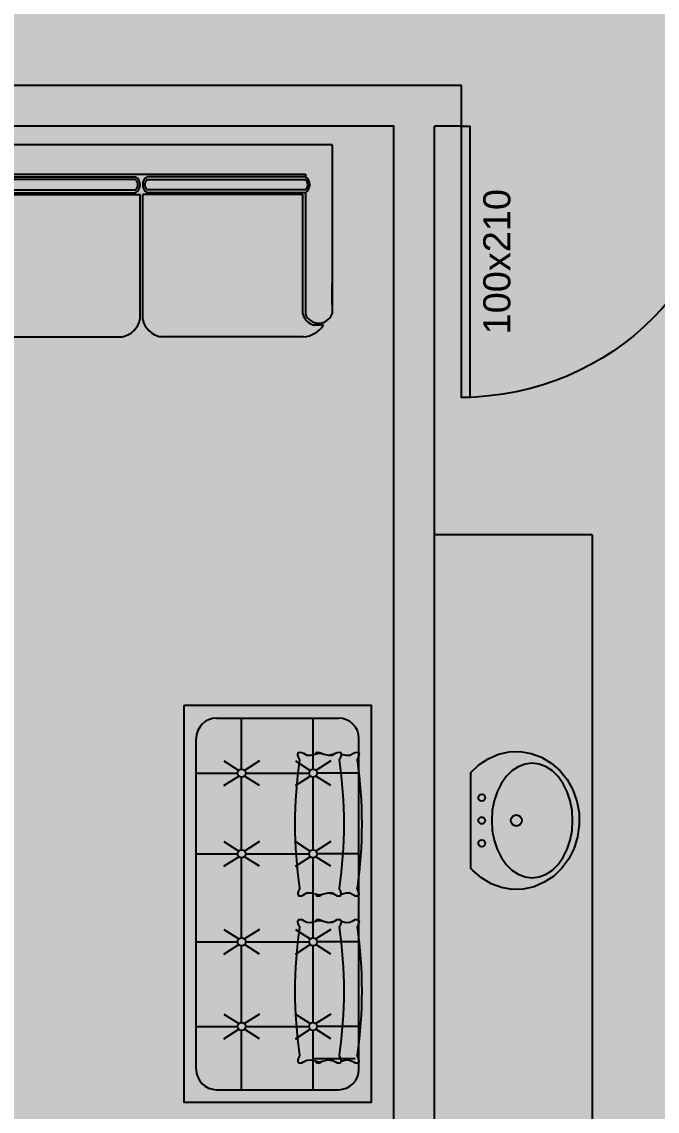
# Model space of a CAD drawing. Header units: centimetres. Extents: x 0 to 1099704, y -139216 to 99734.
# Drawn here: x 855122.3 to 855356.6, y 10507.1 to 10908.6 of the extents above; entities that cross this region are included whole.
import ezdxf
from ezdxf.enums import TextEntityAlignment as Align

# ---------------------------------------------------------------- set-up
doc = ezdxf.new("R2010")
doc.units = ezdxf.units.CM
doc.header["$LTSCALE"] = 4
for name, color, linetype in [('0.2', 2, 'Continuous'), ('0.4', 4, 'Continuous'), ('0.6', 6, 'Continuous'), ('02-CONT', 2, 'Continuous'), ('AIT-LAY-HTC', 254, 'Continuous'), ('AIT-LAY-MOB', 2, 'Continuous')]:
    doc.layers.add(name, color=color, linetype=linetype)
doc.styles.add('2mm 1-50', font='arial.ttf', dxfattribs={"height": 0.1})

# ---------------------------------------------------------------- blocks, each defined once
blk = doc.blocks.new('1_00e')
blk.add_lwpolyline([(-28.40539012428269, -52.25289090163764), (-25.40539012428269, -52.25289090163764), (-25.40539012428269, 47.74710909836236), (-28.40539012428269, 47.74710909836236)], close=True)
at = {"color": 1}
blk.add_arc((-28.40539012428326, -52.25289090163764), 100, 0, 90, dxfattribs=at)
blk = doc.blocks.new('Sofa45')
for p, q in [((118.4223870338865, 41.82011138008882), (-146.5776129661106, 41.82011138008882)), ((-146.5776129661106, 41.82011138008882), (-146.5776129661106, -18.17988861991203)), ((-146.5776129661106, 41.82011138008882), (-146.5776129661106, -21.54804315951274)), ((118.4223870338865, 41.82011138008882), (118.4223870338865, -18.17988861991203)), ((118.4223870338865, 41.82011138008882), (118.4223870338865, -21.54804315951274)), ((-136.5776129661157, 30.8201113800889), (108.4223870338915, 30.82011138008887)), ((-136.5776129661157, 30.8201113800889), (-136.5776129661156, 29.82011138008981)), ((-136.5776129661112, 29.82011138008979), (-77.26429250415133, 29.82011138008979)), ((-77.26429250542746, 28.79627606905594), (-136.5776129661112, 28.79627606905594)), ((-16.26429250542648, 29.82011138008979), (-72.89093342807412, 29.82011138008979)), ((-72.89093342679799, 28.79627606905594), (-16.26429250542773, 28.79627606905594)), ((-11.89093342679767, 29.82011138008979), (44.73570749584997, 29.82011138008979)), ((44.73570749457383, 28.79627606905594), (-11.89093342679642, 28.79627606905594)), ((108.4223870338871, 29.82011138008979), (49.10906657192717, 29.82011138008979)), ((49.10906657320331, 28.79627606905594), (108.4223870338871, 28.79627606905594)), ((108.4223870338915, 30.82011138008887), (108.4223870338914, 29.82011138008981)), ((-136.5776129661112, 24.84391192827765), (-77.26429250542746, 24.84391192827765)), ((-16.26429250542773, 24.84391192827765), (-72.89093342679799, 24.84391192827765)), ((-11.89093342679642, 24.84391192827765), (44.73570749457383, 24.84391192827765)), ((108.4223870338871, 24.84391192827765), (49.10906657320331, 24.84391192827765)), ((-136.5776129661151, 23.82011138009191), (-136.5776129661112, -21.54804315951558)), ((-136.5776129661112, 23.82011138008956), (-77.26429250415133, 23.82011138008956)), ((-135.5776129661093, -21.70994866337729), (-135.5776129661134, 23.17275920279208)), ((-135.5776129661134, 23.17275920279208), (-75.57761296611272, 23.17275920279492)), ((-75.57761296611272, -23.53253644261052), (-75.57761296611272, 23.17275920279492)), ((-14.577612966112, 23.17275920279208), (-74.57761296611272, 23.17275920279492)), ((-74.57761296611272, -23.53253644261052), (-74.57761296611272, 23.17275920279492)), ((-16.26429250542648, 23.82011138008956), (-72.89093342807412, 23.82011138008956)), ((-14.5776129661163, -23.53253644263382), (-14.577612966112, 23.17275920279208)), ((-13.57761296611215, 23.17275920279208), (46.42238703388857, 23.17275920279492)), ((-13.57761296610785, -23.53253644263382), (-13.57761296611215, 23.17275920279208)), ((-11.89093342679767, 23.82011138008956), (44.73570749584997, 23.82011138008956)), ((46.42238703388857, -23.53253644261052), (46.42238703388857, 23.17275920279492)), ((47.42238703388857, -23.53253644261052), (47.42238703388857, 23.17275920279492)), ((107.4223870338893, 23.17275920279208), (47.42238703388857, 23.17275920279492)), ((108.4223870338871, 23.82011138008956), (49.10906657192717, 23.82011138008956)), ((107.4223870338852, -21.70994866337729), (107.4223870338893, 23.17275920279208)), ((108.4223870338909, 23.82011138009191), (108.4223870338871, -21.54804315951558)), ((-146.5776129661106, -18.17988861991203), (-146.5776129661106, -10.17988861991078)), ((118.4223870338865, -18.17988861991203), (118.4223870338865, -10.17988861991078)), ((-143.3673319489974, -25.85379787873898), (-139.8367025725418, -25.85379787873897)), ((115.2121060167732, -25.85379787873898), (111.6814766403177, -25.85379787873897)), ((-135.9327624897487, -30.17988861991106), (-82.22496514341753, -30.17988861991106)), ((-21.22496514341625, -30.17988861991106), (-67.93026078880791, -30.17988861991106)), ((-6.930260788807902, -30.17988861991106), (39.77503485658376, -30.17988861991106)), ((107.7775365575246, -30.17988861991106), (54.06973921119338, -30.17988861991106))]:
    blk.add_line(p, q)
for centre, radius, start, end in [((-134.7529889079579, 26.82011138008967), 3.511303597468106, 121.3083023972381, 238.6916976027618), ((-134.778617742249, 26.8200939986668), 2.672392072806633, 132.3128112950854, 227.6871887049159), ((-79.08891656358075, 26.82011138008967), 3.51130359746803, 301.3083024150396, 58.69169758496039), ((-79.06328772928968, 26.8200939986668), 2.67239207280744, 312.3128112950902, 47.68718870490979), ((-71.0663093686447, 26.82011138008967), 3.51130359746803, 121.3083024150396, 238.6916975849604), ((-71.09193820293576, 26.8200939986668), 2.67239207280744, 132.3128112950902, 227.6871887049098), ((-18.08891656358003, 26.82011138008967), 3.51130359746803, 301.3083023972417, 58.6916976027583), ((-18.06328772928896, 26.8200939986668), 2.67239207280744, 312.3128112950859, 47.68718870491416), ((-10.06630936864412, 26.82011138008967), 3.51130359746803, 121.3083023972417, 238.6916976027583), ((-10.09193820293519, 26.8200939986668), 2.67239207280744, 132.3128112950858, 227.6871887049141), ((42.91108343642054, 26.82011138008967), 3.51130359746803, 301.3083024150396, 58.69169758496039), ((42.93671227071161, 26.8200939986668), 2.67239207280744, 312.3128112950902, 47.68718870490979), ((50.9336906313566, 26.82011138008967), 3.51130359746803, 121.3083024150396, 238.6916975849604), ((50.90806179706553, 26.8200939986668), 2.67239207280744, 132.3128112950902, 227.6871887049098), ((106.5977629757338, 26.82011138008967), 3.511303597468106, 301.3083023972381, 58.69169760276192), ((106.6233918100249, 26.8200939986668), 2.672392072806633, 312.3128112950841, 47.68718870491465), ((-141.5776129661095, -19.8037807671897), 5.295512373063261, 199.2314523205948, 340.7685476793736), ((-141.5776129661095, -19.80378076719112), 6.295512373063509, 286.0533299655297, 342.3752259791302), ((-83.90128905476058, -21.85621253126179), 8.49079769423899, 281.3866142354004, 348.6133857645355), ((-66.25393687746487, -21.85621253126179), 8.49079769423899, 191.3866142354645, 258.6133857645996), ((-22.90128905475985, -21.85621253126179), 8.49079769423899, 281.3866142354004, 348.6133857645355), ((-5.253936877464294, -21.85621253126179), 8.49079769423899, 191.3866142354645, 258.6133857645996), ((38.09871094524071, -21.85621253126179), 8.49079769423899, 281.3866142354004, 348.6133857645355), ((55.74606312253643, -21.85621253126179), 8.49079769423899, 191.3866142354645, 258.6133857645996), ((113.4223870338854, -19.80378076719112), 6.295512373063509, 197.6247740208698, 253.9466700344703), ((113.4223870338854, -19.8037807671897), 5.295512373063261, 199.2314523206264, 340.7685476794052), ((-135.1611819333426, -20.30253886717353), 9.90744037039429, 214.0773863233043, 265.5333448064261), ((107.0059560011185, -20.30253886717353), 9.90744037039429, 274.4666551935738, 325.9226136766957)]:
    blk.add_arc(centre, radius, start, end)
blk = doc.blocks.new('A$C488113EE')
at = {"layer": 'AIT-LAY-HTC'}
h = blk.add_hatch(color=252, dxfattribs=at)
h.paths.add_polyline_path([(0.6737887888205023, 0.2598102904031308), (0.6825704459604651, 0.2765291510790462), (0.686741961552741, 0.2849983556306626), (0.6874667224078621, 0.2987345476632051), (0.6802739420997739, 0.3035019179134402), (0.6732953346212014, 0.3030251787246705), (0.6635821684544965, 0.2999555357794002), (0.650774633246499, 0.2937785234166661, 0.07309790113373814), (0.03669210851637672, 0.2937785234166661), (0.02388457330826554, 0.2999555357793788), (0.01417140714167431, 0.303025178724674), (0.007192799663073401, 0.3035019179134402), (1.935492832672026e-08, 0.2987345476631766), (0.0007247802101346679, 0.2849983556305773), (0.00489629580295059, 0.276529151079064), (0.01367795294234497, 0.2598102904032693), (0.01434502991551767, 0.2418521493647141), (0.008670229668496177, 0.2176499509981973), (0.01417140714170273, 0.2172741415127106), (0.0238845733082087, 0.2142044985675007), (0.03669210851637672, 0.2080274862047311, -0.07309790113373814), (0.650774633246499, 0.2080274862047311), (0.6635821684545817, 0.2142044985675149), (0.6732953346212298, 0.2172741415127071), (0.6787965120943227, 0.2176499509982008), (0.673121711847358, 0.2418521493647923)])
h.paths.add_polyline_path([(0.6729431969841073, 0.1568624521019757), (0.6731889211572479, 0.1579104299904692), (0.6737887888205307, 0.1740592531912881), (0.6825704459608914, 0.1907781138686353), (0.6867419615527126, 0.1992473184185393), (0.687466722407919, 0.212983510451263), (0.6802739420998591, 0.2177508807015052), (0.673295334621173, 0.2172741415127035), (0.6635821684546102, 0.2142044985674225), (0.650774633246499, 0.2080274862047311, 0.07309790113373814), (0.03669210851637672, 0.2080274862047311), (0.02388457330800975, 0.2142044985675149), (0.01417140714167431, 0.2172741415127035), (0.007192799663073401, 0.2177508807015016), (1.935498517013912e-08, 0.2129835104512097), (0.0007247802101346679, 0.1992473184185464), (0.004896295803632711, 0.1907781138645781), (0.01367795294231655, 0.1740592531912384), (0.01427782060568461, 0.1579104299903022), (0.0145235447787968, 0.1568624521020041), (0.007889004141105715, 0.128567100443302), (0.004990184934939634, 0.1139869334958696), (0.007889004140992029, 0.09940676654948888), (0.01434502991563136, 0.07187275483892464), (0.01367795294231655, 0.05391461380055773), (0.004896295803007433, 0.03719575312599588), (0.0007247802100778244, 0.02872654857315027), (1.935495674842969e-08, 0.01499035654061842), (0.007192799663073401, 0.01022298629034779), (0.01417140714167431, 0.01069972547908904), (0.02388457330815186, 0.01376936842437715), (0.03669210851637672, 0.01994638078712185, 0.07309790113373545), (0.6507746332464421, 0.01994638078712896), (0.6635821684544965, 0.01376936842437715), (0.673295334621173, 0.01069972547912101), (0.6802739420997739, 0.01022298629035134), (0.6874667224079758, 0.01499035654060776), (0.6867419615527126, 0.02872654857321422), (0.6825704459602093, 0.037195753124454), (0.6737887888205591, 0.05391461380061102), (0.6731217118472728, 0.07187275483872568), (0.67957773762177, 0.09940676654861491), (0.6824765568279361, 0.1139869334959869), (0.6795777376219405, 0.1285671004419626)])
h.paths.add_polyline_path([(1.47972342017971, 0.09940676654824188), (1.482622239385847, 0.1139869334959016), (1.479723420179624, 0.1285671004441191), (1.473088879542075, 0.1568624521019331), (1.473334603715131, 0.1579104299905048), (1.473934471378499, 0.1740592531913023), (1.482716128518462, 0.1907781138678537), (1.486887644110681, 0.1992473184185357), (1.48761240496583, 0.2129835104512239), (1.480419624657742, 0.2177508807015052), (1.473441017179169, 0.2172741415127071), (1.463727851012493, 0.2142044985674971), (1.45092031580441, 0.2080274862047311, 0.07309790113373472), (0.8368377910743163, 0.2080274862047311), (0.824030255866063, 0.2142044985675149), (0.8143170896996139, 0.2172741415127071), (0.807338482221013, 0.2177508807015087), (0.8001457019128964, 0.2129835104512168), (0.8008704627681595, 0.1992473184185677), (0.8050419783593838, 0.1907781138691895), (0.8138236355002846, 0.1740592531912171), (0.8144235031635674, 0.1579104299904941), (0.8146692273367933, 0.1568624521021), (0.8080346866988748, 0.1285671004427655), (0.8051358674928224, 0.1139869334959052), (0.8080346866990453, 0.099406766548924), (0.8144907124735141, 0.07187275483867239), (0.813823635500313, 0.05391461380067852), (0.8050419783611176, 0.0371957531259568), (0.8008704627680459, 0.02872654857326751), (0.8001457019128964, 0.01499035654061132), (0.8073384822209846, 0.01022298629034424), (0.8143170896995571, 0.01069972547911746), (0.824030255866063, 0.01376936842436649), (0.8368377910743163, 0.01994638078712185, 0.07309790113373886), (1.45092031580441, 0.01994638078711475), (1.463727851012635, 0.01376936842435939), (1.473441017179084, 0.01069972547909259), (1.480419624657685, 0.01022298629034779), (1.487612404965915, 0.01499035654059711), (1.486887644110681, 0.0287265485731929), (1.482716128518149, 0.03719575312391754), (1.473934471378442, 0.05391461380053997), (1.473267394405241, 0.07187275483878253)])
h.paths.add_polyline_path([(1.47393447137847, 0.2598102904031698), (1.482716128516813, 0.2765291510777672), (1.486887644110681, 0.2849983556305773), (1.487612404965915, 0.2987345476631944), (1.480419624657742, 0.3035019179134402), (1.473441017179141, 0.303025178724674), (1.463727851012493, 0.2999555357794108), (1.45092031580441, 0.2937785234166661, 0.07309790113373472), (0.8368377910743163, 0.2937785234166661), (0.8240302558661199, 0.2999555357794215), (0.8143170896996139, 0.3030251787246669), (0.8073384822209846, 0.3035019179134402), (0.8001457019128679, 0.2987345476631909), (0.8008704627681027, 0.2849983556306235), (0.805041978361487, 0.2765291510767796), (0.8138236355002277, 0.2598102904032658), (0.8144907124734857, 0.2418521493649273), (0.8088159122264358, 0.2176499509982044), (0.8143170896996708, 0.2172741415127106), (0.8240302558662904, 0.2142044985674403), (0.8368377910743163, 0.2080274862047311, -0.07309790113373472), (1.45092031580441, 0.2080274862047311), (1.463727851012408, 0.2142044985674545), (1.473441017179113, 0.2172741415127035), (1.478942194652291, 0.2176499509981973), (1.473267394405269, 0.241852149364842)])
blk.add_line((0.01901602203514585, 0.2849983556302398), (0.01901602203514585, 0.08430472682137591))
for points in [[(0.008670229668496177, 0.2176499509981973), (0.01434502991557451, 0.2418521493648775), (0.01367795294234497, 0.2598102904031983), (0.004896295802637951, 0.276529151078666), (0.0007247802101346679, 0.2849983556305808), (1.935495674842969e-08, 0.2987345476631909), (0.007192799663073401, 0.3035019179134402), (0.01417140714167431, 0.3030251787246705), (0.02388457330826554, 0.2999555357794357), (0.03669210851637672, 0.2937785234166661)], [(0.6787965120943795, 0.2176499509981973), (0.6731217118473012, 0.2418521493648775), (0.6737887888205307, 0.2598102904031983), (0.6825704459602946, 0.2765291510786945), (0.686741961552741, 0.2849983556305808), (0.687466722407919, 0.2987345476631909), (0.6802739420998023, 0.3035019179134402), (0.6732953346212014, 0.3030251787246705), (0.6635821684546102, 0.2999555357794357), (0.650774633246499, 0.2937785234166661)], [(0.8088159122264074, 0.2176499509981973), (0.8144907124735141, 0.2418521493648775), (0.8138236355002846, 0.2598102904031983), (0.8050419783605207, 0.2765291510786945), (0.8008704627680743, 0.2849983556305808), (0.8001457019128679, 0.2987345476631909), (0.8073384822209846, 0.3035019179134402), (0.8143170896996139, 0.3030251787246705), (0.8240302558662052, 0.2999555357794357), (0.8368377910743163, 0.2937785234166661)], [(1.478942194652319, 0.2176499509981973), (1.473267394405241, 0.2418521493648775), (1.47393447137847, 0.2598102904031983), (1.482716128518177, 0.276529151078666), (1.486887644110681, 0.2849983556305808), (1.487612404965859, 0.2987345476631909), (1.480419624657742, 0.3035019179134402), (1.473441017179141, 0.3030251787246705), (1.46372785101255, 0.2999555357794357), (1.45092031580441, 0.2937785234166661)], [(0.03669210851637672, 0.01994638078712185), (0.02388457330826554, 0.0137693684243807), (0.01417140714167431, 0.01069972547908904), (0.00719279966304498, 0.01022298629034779), (1.935495674842969e-08, 0.01499035654056868), (0.0007247802101346679, 0.02872654857317869), (0.004896295802637951, 0.03719575312509349), (0.01367795294234497, 0.05391461380056128), (0.01434502991557451, 0.071872754838882), (0.007889004141048872, 0.09940676654894176), (0.004990184934939634, 0.1139869334958981), (0.007889004141048872, 0.1285671004428544), (0.01434502991557451, 0.1561011121529425), (0.01367795294234497, 0.1740592531912348), (0.004896295802637951, 0.1907781138667595), (0.0007247802101346679, 0.1992473184186174), (1.935495674842969e-08, 0.2129835104512274), (0.007192799663073401, 0.2177508807015052), (0.01417140714167431, 0.2172741415127071), (0.02388457330826554, 0.2142044985674723), (0.03669210851637672, 0.2080274862047311)], [(0.6507746332464706, 0.01994638078712185), (0.6635821684546102, 0.0137693684243807), (0.6732953346212014, 0.01069972547911746), (0.6802739420998023, 0.01022298629034779), (0.687466722407919, 0.01499035654059711), (0.686741961552741, 0.02872654857320711), (0.6825704459602946, 0.03719575312509349), (0.6737887888205307, 0.05391461380058971), (0.6731217118473012, 0.07187275483891042), (0.6795777376217984, 0.09940676654897018), (0.6824765568279361, 0.1139869334959265), (0.6795777376217984, 0.1285671004428544), (0.6731217118473012, 0.1561011121529425), (0.6737887888205307, 0.1740592531912348), (0.6825704459602946, 0.1907781138667595), (0.686741961552741, 0.1992473184186174), (0.687466722407919, 0.2129835104512274), (0.6802739420998023, 0.2177508807015052), (0.6732953346212014, 0.2172741415127071), (0.6635821684546102, 0.2142044985674723), (0.650774633246499, 0.2080274862047311)], [(0.8368377910743163, 0.01994638078712185), (0.8240302558662052, 0.0137693684243807), (0.8143170896996139, 0.01069972547911746), (0.8073384822209846, 0.01022298629034779), (0.8001457019128679, 0.01499035654059711), (0.8008704627680743, 0.02872654857320711), (0.8050419783605207, 0.03719575312509349), (0.8138236355002846, 0.05391461380058971), (0.8144907124735141, 0.07187275483891042), (0.8080346866989885, 0.09940676654897018), (0.8051358674928792, 0.1139869334959265), (0.8080346866989885, 0.1285671004428544), (0.8144907124735141, 0.1561011121529425), (0.8138236355002846, 0.1740592531912348), (0.8050419783605207, 0.1907781138667595), (0.8008704627680743, 0.1992473184186174), (0.8001457019128679, 0.2129835104512274), (0.8073384822209846, 0.2177508807015052), (0.8143170896996139, 0.2172741415127071), (0.8240302558662052, 0.2142044985674723), (0.8368377910743163, 0.2080274862047311)], [(1.45092031580441, 0.01994638078712185), (1.46372785101255, 0.0137693684243807), (1.473441017179141, 0.01069972547908904), (1.480419624657742, 0.01022298629034779), (1.487612404965859, 0.01499035654056868), (1.486887644110681, 0.02872654857317869), (1.482716128518177, 0.03719575312509349), (1.47393447137847, 0.05391461380056128), (1.473267394405241, 0.071872754838882), (1.479723420179738, 0.09940676654894176), (1.482622239385876, 0.1139869334958981), (1.479723420179738, 0.1285671004428544), (1.473267394405241, 0.1561011121529425), (1.47393447137847, 0.1740592531912348), (1.482716128518177, 0.1907781138667595), (1.486887644110681, 0.1992473184186174), (1.487612404965859, 0.2129835104512274), (1.480419624657742, 0.2177508807015052), (1.473441017179141, 0.2172741415127071), (1.46372785101255, 0.2142044985674723), (1.45092031580441, 0.2080274862047311)], [(0.01427782060562777, 0.1558144742132477), (0.01434502991557451, 0.1576237920508454), (0.00792175467040579, 0.1850181275128371)], [(0.6731889211572479, 0.1558144742132761), (0.6731217118473012, 0.1576237920508738), (0.6795449870925268, 0.1850181275128371)], [(0.8144235031635674, 0.1558144742132761), (0.8144907124735141, 0.1576237920508738), (0.8080674372282886, 0.1850181275128371)], [(1.473334603715159, 0.1558144742132477), (1.473267394405241, 0.1576237920508454), (1.479690669650381, 0.1850181275128371)], [(0.008670229668496177, 0.09607495320559067), (0.00719279966304498, 0.09597402350228279), (1.935495674842969e-08, 0.1007413937525321), (0.0007247802101346679, 0.1144775857851705), (0.004896295802637951, 0.1229467903370285), (0.00792175467040579, 0.1287067766909793)], [(0.6787965120943795, 0.09607495320559067), (0.6802739420998023, 0.09597402350228279), (0.687466722407919, 0.1007413937525605), (0.686741961552741, 0.1144775857851705), (0.6825704459602946, 0.1229467903370285), (0.6795449870925268, 0.1287067766909793)], [(0.8088159122264074, 0.09607495320559067), (0.8073384822209846, 0.09597402350228279), (0.8001457019128679, 0.1007413937525605), (0.8008704627680743, 0.1144775857851705), (0.8050419783605207, 0.1229467903370285), (0.8080674372282886, 0.1287067766909793)], [(1.478942194652319, 0.09607495320559067), (1.480419624657742, 0.09597402350228279), (1.487612404965859, 0.1007413937525321), (1.486887644110681, 0.1144775857851705), (1.482716128518177, 0.1229467903370285), (1.479690669650381, 0.1287067766909793)]]:
    blk.add_lwpolyline(points)
for centre, radius, start, end in [((0.3437333708814378, -1.795205175731365), 2.111427770988389, 81.63846911779682, 98.36153088219987), ((1.143879053439349, -1.795205175731365), 2.111427770988389, 81.63846911779682, 98.36153088219987), ((0.3437333708814378, -1.880956212943328), 2.111427770988389, 81.63846911779682, 98.36153088219987), ((1.143879053439349, -1.880956212943328), 2.111427770988389, 81.63846911779682, 98.36153088219987), ((0.3437333708814663, 2.108930079935124), 2.111427770988327, 261.6384691177968, 278.3615308822032), ((1.143879053439349, 2.108930079935096), 2.111427770988327, 261.6384691177968, 278.3615308822032)]:
    blk.add_arc(centre, radius, start, end)
blk = doc.blocks.new('A$C5116721E')
at = {"layer": 'AIT-LAY-HTC'}
blk.add_hatch(color=252, dxfattribs=at).paths.add_polyline_path([(1.859999996661494, 0.8600000239219776), (-0.04000000333849907, 0.8600000239219776), (-0.04000000333849926, -0.03999997607780792), (1.859999996661494, -0.03999997607780777)])
h = blk.add_hatch(color=255, dxfattribs=at)
edge = h.paths.add_edge_path()
edge.add_line((1.799999996661512, 0.5822222461448945), (1.555121407617008, 0.5822222461447808))
edge.add_ellipse((1.535815036425873, 0.5822222461447808), major_axis=(-0.01365166598936922, 0.01365166598936922), ratio=0.999999999998086, start_angle=225.0000000000549, end_angle=314.9999999999452)
edge.add_line((1.535815036425873, 0.6015286173359158), (1.535815036425873, 0.8000000239219904))
edge.add_line((1.535815036425873, 0.8000000239219904), (1.702222218883691, 0.800000023921978))
edge.add_ellipse((1.702222218883691, 0.7022222461441299), major_axis=(-0.06913932971606143, 0.0691393297160614), ratio=0.9999999999999098, start_angle=225.0000000000026, end_angle=314.99999999999744, ccw=False)
edge.add_line((1.799999996661512, 0.7022222461441299), (1.799999996661512, 0.5822222461448945))
edge = h.paths.add_edge_path()
edge.add_ellipse((1.535815036425873, 0.5822222461447808), major_axis=(0.01365166598936034, 0.01365166598936034), ratio=0.9999999999993872, start_angle=45.00000000001755, end_angle=134.9999999999824)
edge.add_line((1.516508665234738, 0.5822222461447808), (1.16865360728633, 0.5822222461447808))
edge.add_ellipse((1.149347236095196, 0.5822222461447808), major_axis=(0.0136516659893573, 0.0136516659893573), ratio=0.9999999999998321, start_angle=314.9999999999952, end_angle=405.0000000000048)
edge.add_line((1.149347236095196, 0.6015286173359158), (1.149347236095196, 0.8000000239220171))
edge.add_line((1.149347236095196, 0.8000000239220171), (1.535815036425873, 0.8000000239219904))
edge.add_line((1.535815036425873, 0.8000000239219904), (1.535815036425873, 0.6015286173359158))
edge = h.paths.add_edge_path()
edge.add_ellipse((1.535815036425873, 0.2400000239223772), major_axis=(0.01365166598936034, 0.01365166598936034), ratio=0.9999999999993872, start_angle=45.00000000001755, end_angle=134.9999999999824)
edge.add_line((1.516508665234738, 0.2400000239223772), (1.16865360728633, 0.2400000239223772))
edge.add_ellipse((1.149347236095196, 0.2400000239223772), major_axis=(0.01365166598935641, 0.01365166598935641), ratio=0.9999999999999623, start_angle=314.9999999999989, end_angle=405.000000000001)
edge.add_line((1.149347236095196, 0.2593063951135122), (1.149347236095196, 0.5629158749536476))
edge.add_ellipse((1.149347236095196, 0.5822222461447808), major_axis=(-0.01365166598935641, 0.01365166598935641), ratio=0.9999999999998702, start_angle=134.9999999999963, end_angle=225.0000000000037)
edge.add_line((1.16865360728633, 0.5822222461447808), (1.516508665234738, 0.5822222461447808))
edge.add_ellipse((1.535815036425873, 0.5822222461447808), major_axis=(0.01365166598935641, 0.01365166598935641), ratio=0.9999999999998701, start_angle=134.9999999999963, end_angle=225.0000000000037)
edge.add_line((1.535815036425873, 0.5629158749536476), (1.535815036425873, 0.2593063951135122))
edge = h.paths.add_edge_path()
edge.add_line((1.535815036425845, 0.02000002392218292), (1.149347236095196, 0.02000002392212785))
edge.add_line((1.149347236095196, 0.02000002392212785), (1.149347236095196, 0.2206936527312422))
edge.add_ellipse((1.149347236095196, 0.2400000239223772), major_axis=(-0.01365166598935641, 0.01365166598935642), ratio=0.999999999999962, start_angle=134.9999999999989, end_angle=225.0000000000011)
edge.add_line((1.16865360728633, 0.2400000239223772), (1.516508665234738, 0.2400000239223772))
edge.add_ellipse((1.535815036425873, 0.2400000239223772), major_axis=(0.01365166598935641, 0.01365166598935641), ratio=0.9999999999999623, start_angle=134.9999999999989, end_angle=225.0000000000011)
edge.add_line((1.535815036425873, 0.2206936527312422), (1.535815036425845, 0.02000002392218292))
edge = h.paths.add_edge_path()
edge.add_ellipse((1.702222218883691, 0.1177778017000559), major_axis=(0.06913932971610161, 0.06913932971610162), ratio=0.9999999999993285, start_angle=225.0000000000192, end_angle=314.9999999999808, ccw=False)
edge.add_line((1.702222218883691, 0.02000002392220779), (1.535815036425873, 0.02000002392218292))
edge.add_line((1.535815036425873, 0.02000002392218292), (1.535815036425873, 0.2206936527312422))
edge.add_ellipse((1.535815036425873, 0.2400000239223772), major_axis=(0.01365166598935001, 0.01365166598935001), ratio=0.999999999999428, start_angle=225.0000000000164, end_angle=314.9999999999836)
edge.add_line((1.55512140761698, 0.2400000239223772), (1.799999996661569, 0.2400000239224909))
edge.add_line((1.799999996661569, 0.2400000239224909), (1.799999996661569, 0.1177778017000861))
edge = h.paths.add_edge_path()
edge.add_line((1.799999996661569, 0.2400000239224909), (1.555121407617008, 0.2400000239223772))
edge.add_ellipse((1.535815036425873, 0.2400000239223772), major_axis=(-0.0136516659893701, 0.0136516659893701), ratio=0.9999999999979559, start_angle=225.0000000000586, end_angle=314.9999999999415)
edge.add_line((1.535815036425873, 0.2593063951135122), (1.535815036425873, 0.5629158749536476))
edge.add_ellipse((1.535815036425873, 0.5822222461447808), major_axis=(0.01365166598934875, 0.01365166598934875), ratio=0.9999999999995202, start_angle=225.0000000000138, end_angle=314.9999999999862)
edge.add_line((1.55512140761698, 0.5822222461447808), (1.799999996661512, 0.5822222461448945))
edge.add_line((1.799999996661512, 0.5822222461448945), (1.799999996661569, 0.2400000239224909))
edge = h.paths.add_edge_path()
edge.add_line((1.130040864904061, 0.5822222461447808), (0.747700340104501, 0.5822222461447808))
edge.add_ellipse((0.728393968913366, 0.5822222461447808), major_axis=(0.0136516659893573, 0.0136516659893573), ratio=0.9999999999998321, start_angle=314.9999999999952, end_angle=405.0000000000048)
edge.add_line((0.728393968913366, 0.6015286173359158), (0.7283939689133376, 0.8000000239220473))
edge.add_line((0.7283939689133376, 0.8000000239220473), (1.149347236095196, 0.8000000239220171))
edge.add_line((1.149347236095196, 0.8000000239220171), (1.149347236095196, 0.6015286173359158))
edge.add_ellipse((1.149347236095196, 0.5822222461447808), major_axis=(-0.01365166598935729, 0.0136516659893573), ratio=0.9999999999998321, start_angle=-45.0000000000048, end_angle=45.0000000000048)
edge = h.paths.add_edge_path()
edge.add_ellipse((1.149347236095196, 0.2400000239223772), major_axis=(-0.01365166598935641, 0.01365166598935642), ratio=0.999999999999962, start_angle=-45.00000000000109, end_angle=45.00000000000109)
edge.add_line((1.130040864904061, 0.2400000239223772), (0.747700340104501, 0.2400000239223772))
edge.add_ellipse((0.728393968913366, 0.2400000239223772), major_axis=(0.01365166598935641, 0.01365166598935641), ratio=0.9999999999999623, start_angle=314.9999999999989, end_angle=405.000000000001)
edge.add_line((0.728393968913366, 0.2593063951135122), (0.728393968913366, 0.5629158749536476))
edge.add_ellipse((0.728393968913366, 0.5822222461447808), major_axis=(-0.01365166598935641, 0.01365166598935641), ratio=0.9999999999998702, start_angle=134.9999999999963, end_angle=225.0000000000037)
edge.add_line((0.747700340104501, 0.5822222461447808), (1.130040864904061, 0.5822222461447808))
edge.add_ellipse((1.149347236095196, 0.5822222461447808), major_axis=(0.01365166598935641, 0.01365166598935641), ratio=0.9999999999998701, start_angle=134.9999999999963, end_angle=225.0000000000037)
edge.add_line((1.149347236095196, 0.5629158749536476), (1.149347236095196, 0.2593063951135122))
edge = h.paths.add_edge_path()
edge.add_line((1.149347236095196, 0.02000002392212785), (0.7283939689133376, 0.02000002392206746))
edge.add_line((0.7283939689133376, 0.02000002392206746), (0.728393968913366, 0.2206936527312422))
edge.add_ellipse((0.728393968913366, 0.2400000239223772), major_axis=(-0.01365166598935641, 0.01365166598935642), ratio=0.999999999999962, start_angle=134.9999999999989, end_angle=225.0000000000011)
edge.add_line((0.747700340104501, 0.2400000239223772), (1.130040864904061, 0.2400000239223772))
edge.add_ellipse((1.149347236095196, 0.2400000239223772), major_axis=(0.01365166598935641, 0.01365166598935641), ratio=0.9999999999999623, start_angle=134.9999999999989, end_angle=225.0000000000011)
edge.add_line((1.149347236095196, 0.2206936527312422), (1.149347236095196, 0.02000002392212785))
edge = h.paths.add_edge_path()
edge.add_line((0.7283939689133376, 0.02000002392206746), (0.3232453748628643, 0.02000002392200884))
edge.add_line((0.3232453748628643, 0.02000002392200884), (0.3232453748628643, 0.2206936527312404))
edge.add_ellipse((0.3232453748628643, 0.2400000239223754), major_axis=(-0.01365166598935641, 0.01365166598935642), ratio=0.999999999999962, start_angle=134.9999999999989, end_angle=225.0000000000064)
edge.add_line((0.3425517460539993, 0.2400000239223772), (0.7090875977222311, 0.2400000239223772))
edge.add_ellipse((0.728393968913366, 0.2400000239223772), major_axis=(0.01365166598935641, 0.01365166598935641), ratio=0.9999999999999623, start_angle=134.9999999999989, end_angle=225.0000000000011)
edge.add_line((0.728393968913366, 0.2206936527312422), (0.7283939689133376, 0.02000002392206746))
edge = h.paths.add_edge_path()
edge.add_ellipse((0.728393968913366, 0.2400000239223772), major_axis=(-0.01365166598935641, 0.01365166598935642), ratio=0.999999999999962, start_angle=-45.00000000000109, end_angle=45.00000000000109)
edge.add_line((0.7090875977222311, 0.2400000239223772), (0.3425517460539993, 0.2400000239223772))
edge.add_ellipse((0.3232453748628643, 0.2400000239223754), major_axis=(-0.01365166598936922, 0.01365166598936922), ratio=0.999999999998086, start_angle=225.0000000000601, end_angle=314.9999999999452)
edge.add_line((0.3232453748628643, 0.2593063951135104), (0.3232453748628643, 0.5629158749536458))
edge.add_ellipse((0.3232453748628643, 0.582222246144779), major_axis=(0.01365166598935553, 0.01365166598935553), ratio=0.9999999999999998, start_angle=225, end_angle=315.0000000000053)
edge.add_line((0.3425517460539993, 0.5822222461447808), (0.7090875977222311, 0.5822222461447808))
edge.add_ellipse((0.728393968913366, 0.5822222461447808), major_axis=(0.01365166598935641, 0.01365166598935641), ratio=0.9999999999998701, start_angle=134.9999999999963, end_angle=225.0000000000037)
edge.add_line((0.728393968913366, 0.5629158749536476), (0.728393968913366, 0.2593063951135122))
edge = h.paths.add_edge_path()
edge.add_ellipse((0.728393968913366, 0.5822222461447808), major_axis=(-0.01365166598935729, 0.0136516659893573), ratio=0.9999999999998321, start_angle=-45.0000000000048, end_angle=45.0000000000048)
edge.add_line((0.7090875977222311, 0.5822222461447808), (0.3425517460539993, 0.5822222461447808))
edge.add_ellipse((0.3232453748628643, 0.582222246144779), major_axis=(-0.01365166598936922, 0.01365166598936922), ratio=0.999999999998086, start_angle=225.0000000000601, end_angle=314.9999999999452)
edge.add_line((0.3232453748628643, 0.601528617335914), (0.3232453748628643, 0.8000000239220757))
edge.add_line((0.3232453748628643, 0.8000000239220757), (0.7283939689133376, 0.8000000239220473))
edge.add_line((0.7283939689133376, 0.8000000239220473), (0.728393968913366, 0.6015286173359158))
edge = h.paths.add_edge_path()
edge.add_ellipse((0.3232453748628643, 0.582222246144779), major_axis=(-0.01365166598935729, 0.0136516659893573), ratio=0.9999999999998321, start_angle=-45.0000000000048, end_angle=45.0000000000048)
edge.add_line((0.3039390036717293, 0.582222246144779), (0.0199999966615394, 0.5822222461446653))
edge.add_line((0.0199999966615394, 0.5822222461446653), (0.0199999966615394, 0.7022222461442116))
edge.add_ellipse((0.1177777744393893, 0.7022222461442418), major_axis=(-0.06913932971607029, 0.06913932971607029), ratio=0.999999999999944, start_angle=-45.00000000000148, end_angle=45.00000000001933, ccw=False)
edge.add_line((0.1177777744393893, 0.8000000239220899), (0.3232453748628643, 0.8000000239220757))
edge.add_line((0.3232453748628643, 0.8000000239220757), (0.3232453748628643, 0.601528617335914))
edge = h.paths.add_edge_path()
edge.add_ellipse((0.3232453748628643, 0.2400000239223754), major_axis=(-0.01365166598935641, 0.01365166598935642), ratio=0.999999999999962, start_angle=-45.00000000000109, end_angle=45.00000000000109)
edge.add_line((0.3039390036717293, 0.2400000239223754), (0.01999999666151098, 0.2400000239223754))
edge.add_line((0.01999999666151098, 0.2400000239223754), (0.0199999966615394, 0.5822222461446653))
edge.add_line((0.0199999966615394, 0.5822222461446653), (0.3039390036717293, 0.582222246144779))
edge.add_ellipse((0.3232453748628643, 0.582222246144779), major_axis=(0.01365166598935641, 0.01365166598935641), ratio=0.9999999999998701, start_angle=134.9999999999963, end_angle=225.0000000000037)
edge.add_line((0.3232453748628643, 0.5629158749536458), (0.3232453748628643, 0.2593063951135104))
edge = h.paths.add_edge_path()
edge.add_line((0.3232453748628643, 0.02000002392200884), (0.1177777744393893, 0.02000002392197864))
edge.add_ellipse((0.1177777744393609, 0.1177778016998268), major_axis=(-0.06913932971607709, 0.06913932971607709), ratio=0.9999999999997476, start_angle=44.999999999989484, end_angle=135.0000000000094, ccw=False)
edge.add_line((0.01999999666151098, 0.117777801699857), (0.01999999666151098, 0.2400000239223754))
edge.add_line((0.01999999666151098, 0.2400000239223754), (0.3039390036717293, 0.2400000239223754))
edge.add_ellipse((0.3232453748628643, 0.2400000239223754), major_axis=(0.01365166598935641, 0.01365166598935641), ratio=0.9999999999999623, start_angle=134.9999999999989, end_angle=225.0000000000011)
edge.add_line((0.3232453748628643, 0.2206936527312404), (0.3232453748628643, 0.02000002392200884))
for p, q in [((0.1177777744393893, 0.8000000239220899), (1.702222218883691, 0.800000023921978)), ((0.3232453748628643, 0.8000000239219762), (0.3232453748628643, 0.6015286173359993)), ((0.7283939689133376, 0.800000023921978), (0.728393968913366, 0.601528617336001)), ((1.149347236095196, 0.800000023921978), (1.149347236095196, 0.601528617336001)), ((1.535815036425845, 0.800000023921978), (1.535815036425873, 0.601528617336001)), ((0.0199999966615394, 0.7022222461442116), (0.01999999666151098, 0.117777801699857)), ((1.799999996661512, 0.7022222461440997), (1.799999996661569, 0.1177778017000861)), ((0.2645115360323587, 0.6670889080882443), (0.3095937088734786, 0.5958739121341079)), ((0.3819792136933415, 0.6670889080882443), (0.3368970408522216, 0.5958739121341079)), ((0.6696601300828604, 0.6670889080882461), (0.7147423029239803, 0.5958739121341097)), ((0.6696601300828604, 0.6670889080882461), (0.7147423029239803, 0.5958739121341097)), ((0.7871278077438433, 0.6670889080882461), (0.7420456349027234, 0.5958739121341097)), ((0.7871278077438433, 0.6670889080882461), (0.7420456349027234, 0.5958739121341097)), ((1.090613397264718, 0.6670889080882461), (1.135695570105838, 0.5958739121341097)), ((1.208081074925701, 0.6670889080882461), (1.162998902084581, 0.5958739121341097)), ((1.477081197595368, 0.6670889080882461), (1.522163370436516, 0.5958739121341097)), ((1.594548875256379, 0.6670889080882461), (1.549466702415231, 0.5958739121341097)), ((0.01999999666151098, 0.5822222461446653), (0.3039390036717293, 0.582222246144779)), ((0.3425517460539993, 0.5822222461447808), (0.7090875977222311, 0.5822222461447808)), ((0.747700340104501, 0.5822222461447808), (1.130040864904061, 0.5822222461447808)), ((1.16865360728633, 0.5822222461447808), (1.516508665234738, 0.5822222461447808)), ((1.555121407617008, 0.5822222461447808), (1.799999996661569, 0.5822222461448945)), ((0.2645115360323587, 0.4973555842014559), (0.3095937088734786, 0.5685705801554501)), ((0.3232453748628643, 0.5629158749537009), (0.3232453748628643, 0.259306395113482)), ((0.3819792136933415, 0.4973555842014559), (0.3368970408522216, 0.5685705801554501)), ((0.6696601300828604, 0.4973555842014576), (0.7147423029239803, 0.5685705801554519)), ((0.6696601300828604, 0.4973555842014576), (0.7147423029239803, 0.5685705801554519)), ((0.728393968913366, 0.5629158749537027), (0.728393968913366, 0.2593063951134837)), ((0.7871278077438433, 0.4973555842014576), (0.7420456349027234, 0.5685705801554519)), ((0.7871278077438433, 0.4973555842014576), (0.7420456349027234, 0.5685705801554519)), ((1.090613397264718, 0.4973555842014576), (1.135695570105838, 0.5685705801554519)), ((1.149347236095196, 0.5629158749537027), (1.149347236095196, 0.2593063951134837)), ((1.208081074925701, 0.4973555842014576), (1.162998902084581, 0.5685705801554519)), ((1.477081197595368, 0.4973555842014576), (1.522163370436516, 0.5685705801554519)), ((1.535815036425873, 0.5629158749537027), (1.535815036425873, 0.2593063951134837)), ((1.594548875256379, 0.4973555842014576), (1.549466702415231, 0.5685705801554519)), ((0.2645115360323587, 0.3248666858658407), (0.3095937088734786, 0.2536516899117043)), ((0.3819792136933415, 0.3248666858658407), (0.3368970408522216, 0.2536516899117043)), ((0.6696601300828604, 0.3248666858658424), (0.7147423029239803, 0.2536516899117061)), ((0.7871278077438433, 0.3248666858658424), (0.7420456349027234, 0.2536516899117061)), ((1.090613397264718, 0.3248666858658424), (1.135695570105838, 0.2536516899117061)), ((1.208081074925701, 0.3248666858658424), (1.162998902084581, 0.2536516899117061)), ((1.477081197595368, 0.3248666858658424), (1.522163370436516, 0.2536516899117061)), ((1.594548875256379, 0.3248666858658424), (1.549466702415231, 0.2536516899117061)), ((0.01999999666151098, 0.2400000239223754), (0.3039390036717293, 0.2400000239223754)), ((0.2645115360323587, 0.1551333619789386), (0.3095937088734786, 0.2263483579330465)), ((0.3232453748628643, 0.02000002392243339), (0.3232453748628643, 0.2206936527312973)), ((0.3819792136933415, 0.1551333619789386), (0.3368970408522216, 0.2263483579330465)), ((0.3425517460539993, 0.2400000239223772), (0.7090875977222311, 0.2400000239223772)), ((0.6696601300828604, 0.1551333619789403), (0.7147423029239803, 0.2263483579330483)), ((0.7283939689133376, 0.02000002392243516), (0.728393968913366, 0.220693652731299)), ((0.7871278077438433, 0.1551333619789403), (0.7420456349027234, 0.2263483579330483)), ((0.747700340104501, 0.2400000239223772), (1.130040864904061, 0.2400000239223772)), ((1.090613397264718, 0.1551333619789403), (1.135695570105838, 0.2263483579330483)), ((1.149347236095196, 0.02000002392243516), (1.149347236095196, 0.220693652731299)), ((1.208081074925701, 0.1551333619789403), (1.162998902084581, 0.2263483579330483)), ((1.16865360728633, 0.2400000239223772), (1.516508665234738, 0.2400000239223772)), ((1.477081197595368, 0.1551333619789403), (1.522163370436516, 0.2263483579330483)), ((1.535815036425873, 0.02000002392243516), (1.535815036425873, 0.220693652731299)), ((1.594548875256379, 0.1551333619789403), (1.549466702415231, 0.2263483579330483)), ((1.555121407617008, 0.2400000239223772), (1.799999996661569, 0.2400000239224909)), ((0.1177777744393893, 0.02000002392197864), (1.702222218883691, 0.02000002392220779))]:
    blk.add_line(p, q)
blk.add_lwpolyline([(1.859999996661494, 0.8600000239219776), (-0.04000000333849907, 0.8600000239219776), (-0.04000000333849926, -0.03999997607780792), (1.859999996661494, -0.03999997607780777)], close=True)
for centre in [(0.3232453748628643, 0.582222246144779), (0.728393968913366, 0.5822222461447808), (0.728393968913366, 0.5822222461447808), (1.149347236095196, 0.5822222461447808), (1.535815036425873, 0.5822222461447808), (0.3232453748628643, 0.2400000239223754), (0.728393968913366, 0.2400000239223772), (1.149347236095196, 0.2400000239223772), (1.535815036425873, 0.2400000239223772)]:
    blk.add_circle(centre, 0.01930637119113462)
for centre, start, end in [((0.1177777744393893, 0.7022222461442116), 90, 180), ((1.702222218883691, 0.7022222461440997), 0, 89.99999999999675), ((0.1177777744393609, 0.117777801699857), 180, 270), ((1.702222218883691, 0.1177778017000861), 270.0000000000032, 0)]:
    blk.add_arc(centre, 0.09777777777784902, start, end)
at = {"extrusion": (0, 0, -1), "zscale": -1, "rotation": 180}
blk.add_blockref('A$C488113EE', (-0.1485327096885669, 0.3229864360853423), dxfattribs=at)

msp = doc.modelspace()

# ---------------------------------------------------------------- hatches: boundary and pattern name
at = {"layer": '0.2', "true_color": 0x000000}
h = msp.add_hatch(color=18, dxfattribs=at)
h.dxf.hatch_style = 1
h.paths.add_polyline_path([(853733.7684310979, 12513.01251930817), (853693.7684310979, 12513.01251930817), (853693.7684310979, 12488.01251930817), (853708.7684310979, 12488.01251930817), (853708.7684310979, 12498.01251930817), (853733.7684310979, 12498.01251930817)])
h.paths.add_polyline_path([(854753.7684310979, 11998.01251930817), (854743.7684310979, 11998.01251930817), (854743.7684310979, 12213.01251930817), (854933.7684310979, 12213.01251930817), (854933.7684310979, 11998.01251930817), (854923.7684310979, 11998.01251930817), (854923.7684310979, 11983.01251930817), (854948.7684310979, 11983.01251930817), (854958.7684310979, 11983.01251930817), (854958.7684310979, 11998.01251930817), (854948.7684310979, 11998.01251930817), (854948.7684310979, 12213.01251930817), (855138.7684310979, 12213.01251930817), (855138.7684310979, 11998.01251930817), (855128.7684310979, 11998.01251930817), (855128.7684310979, 11983.01251930817), (855153.7684310979, 11983.01251930817), (856023.7684310979, 11983.01251930817), (856023.7684310979, 11998.01251930817), (855153.7684310979, 11998.01251930817), (855153.7684310979, 12298.01251930817), (855138.7684310979, 12298.01251930817), (855138.7684310979, 12228.01251930817), (854933.7684310979, 12228.01251930817), (854743.7684310979, 12228.01251930817), (854743.7684310979, 12298.01251930817), (854728.7684310979, 12298.01251930817), (854728.7684310979, 11998.01251930817), (853708.7684310979, 11998.01251930817), (853708.7684310979, 12328.01251930817), (853701.2684310979, 12328.01251930817), (853693.7684310979, 12328.01251930817), (853693.7684310979, 11983.01251930817), (854743.7684310979, 11983.01251930817), (854753.7684310979, 11983.01251930817)])
h.paths.add_polyline_path([(854821.2684310979, 12513.01251930817), (854743.7684310979, 12513.01251930817), (854703.7684310979, 12513.01251930817), (854703.7684310979, 12498.01251930817), (854728.7684310979, 12498.01251930817), (854821.2684310979, 12498.01251930817)])
h.paths.add_polyline_path([(855178.7684310979, 12513.01251930817), (855138.7684310979, 12513.01251930817), (855061.2684310979, 12513.01251930817), (855061.2684310979, 12498.01251930817), (855153.7684310979, 12498.01251930817), (855178.7684310979, 12498.01251930817)])
h.paths.add_polyline_path([(856683.7684310979, 11998.01251930817), (856683.7684310979, 12048.01251930817), (856668.7684310979, 12048.01251930817), (856668.7684310979, 11998.01251930817), (856298.7684310979, 11998.01251930817), (856298.7684310979, 11983.01251930817), (856353.7684310979, 11983.01251930817), (856353.7684310979, 11791.69509158889), (856368.7684310979, 11791.69509158889), (856368.7684310979, 11983.01251930817), (856668.7684310979, 11983.01251930817), (856668.7684310979, 11885.51251930817), (856683.7684310979, 11885.51251930817)])
h.paths.add_polyline_path([(856683.7684310979, 11685.51251930817), (856668.7684310979, 11685.51251930817), (856668.7684310979, 11588.01251930817), (856368.7684310979, 11588.01251930817), (856368.7684310979, 11598.01251930817), (856353.7684310979, 11598.01251930817), (856353.7684310979, 11573.01251930817), (856683.7684310979, 11573.01251930817)])
h.paths.add_polyline_path([(856368.7684310979, 11791.69509158889), (856353.7684310979, 11791.69509158889), (856353.7684310979, 11718.01251930817), (856368.7684310979, 11718.01251930817)])
h.paths.add_polyline_path([(856088.7684310977, 11724.87897602921), (856063.7684310977, 11724.87897602921), (856063.7684310977, 11709.87897602921), (856073.7684310977, 11709.87897602921), (856073.7684310977, 11179.87897602921), (856023.7684310977, 11179.87897602921), (856023.7684310977, 11164.87897602921), (856088.7684310977, 11164.87897602921)])
h.paths.add_polyline_path([(855843.7684310977, 11179.87897602921), (855793.7684310979, 11179.87897602921), (855793.7684310979, 11709.87897602921), (855963.7684310977, 11709.87897602921), (855963.7684310977, 11724.87897602921), (855778.7684310977, 11724.87897602921), (855768.7684310979, 11724.8789760292), (855768.7684310979, 11709.8789760292), (855778.7684310979, 11709.8789760292), (855778.7684310979, 11179.8789760292), (855703.7684310979, 11179.8789760292), (855703.7684310979, 11164.8789760292), (855793.7684310979, 11164.8789760292), (855843.7684310977, 11164.87897602921)])
h.paths.add_polyline_path([(855303.7684310979, 11179.8789760292), (855228.7684310979, 11179.8789760292), (855228.7684310979, 11709.8789760292), (855608.7684310979, 11709.8789760292), (855608.7684310979, 11717.37897602921), (855608.7684310979, 11724.8789760292), (855213.7684310979, 11724.8789760292), (855203.7684310979, 11724.8789760292), (855203.7684310979, 11709.8789760292), (855213.7684310979, 11709.8789760292), (855213.7684310979, 11179.8789760292), (855178.7684310979, 11179.8789760292), (855178.7684310979, 11164.8789760292), (855228.7684310979, 11164.8789760292), (855303.7684310979, 11164.8789760292)])
h.paths.add_polyline_path([(854998.7684310979, 11179.8789760292), (854963.7684310979, 11179.8789760292), (854963.7684310979, 11709.8789760292), (855103.7684310979, 11709.8789760292), (855103.7684310979, 11724.8789760292), (854948.7684310979, 11724.8789760292), (854938.7684310979, 11724.87897602921), (854938.7684310979, 11709.87897602921), (854948.7684310979, 11709.87897602921), (854948.7684310979, 11179.87897602921), (854898.7684310979, 11179.87897602921), (854898.7684310979, 11164.87897602921), (854963.7684310979, 11164.87897602921), (854998.7684310979, 11164.8789760292)])
h.paths.add_polyline_path([(854718.7684310979, 11179.87897602921), (854668.7684310979, 11179.87897602921), (854668.7684310979, 11709.87897602921), (854838.7684310979, 11709.87897602921), (854838.7684310979, 11724.87897602921), (854653.7684310979, 11724.87897602921), (854643.7684310979, 11724.87897602921), (854643.7684310979, 11709.87897602921), (854653.7684310979, 11709.87897602921), (854653.7684310979, 11179.87897602921), (854563.7684310979, 11179.87897602921), (854563.7684310979, 11164.87897602921), (854668.7684310979, 11164.87897602921), (854718.7684310979, 11164.87897602921)])
h.paths.add_polyline_path([(854363.7684310979, 11179.87897602921), (854273.7684310979, 11179.87897602921), (854273.7684310979, 11709.87897602921), (854543.7684310979, 11709.87897602921), (854543.7684310979, 11724.87897602921), (854258.7684310979, 11724.87897602921), (854248.7684310979, 11724.87897602921), (854248.7684310979, 11709.87897602921), (854258.7684310979, 11709.87897602921), (854258.7684310979, 11179.87897602921), (854133.7684310979, 11179.87897602921), (854133.7684310979, 11164.87897602921), (854273.7684310979, 11164.87897602921), (854363.7684310979, 11164.87897602921)])
h.paths.add_polyline_path([(853833.7684310979, 11179.87897602921), (853708.7684310979, 11179.87897602921), (853708.7684310979, 11709.87897602921), (854088.7684310979, 11709.87897602921), (854088.7684310979, 11717.37897602921), (854088.7684310979, 11724.87897602921), (853693.7684310979, 11724.87897602921), (853693.7684310979, 11164.87897602921), (853833.7684310979, 11164.87897602921)])
h.paths.add_polyline_path([(853751.9710648473, 10290.20962031729), (853659.4710648473, 10290.20962031729), (853659.4710648473, 10870.20962031729), (853669.4710648473, 10870.20962031729), (853669.4710648473, 10885.20962031729), (853644.4710648473, 10885.20962031729), (853644.4710648473, 10605.20962031729), (853634.4710648473, 10605.20962031729), (853634.4710648473, 10590.20962031729), (853644.4710648473, 10590.20962031729), (853644.4710648473, 10290.20962031729), (853444.4710648473, 10290.20962031729), (853444.4710648473, 10590.20962031729), (853544.4710648473, 10590.20962031729), (853544.4710648473, 10605.20962031729), (853429.4710648473, 10605.20962031729), (853429.4710648473, 10275.20962031729), (853659.4710648473, 10275.20962031729), (853751.9710648473, 10275.20962031729)])
h.paths.add_polyline_path([(854259.4710648473, 10870.20962031729), (854269.4710648473, 10870.20962031729), (854269.4710648473, 10885.20962031729), (854244.4710648473, 10885.20962031729), (854114.4710648473, 10885.20962031729), (854114.4710648473, 10870.20962031729), (854244.4710648473, 10870.20962031729), (854244.4710648473, 10290.20962031729), (854151.9710648473, 10290.20962031729), (854151.9710648473, 10275.20962031729), (854259.4710648473, 10275.20962031729), (854329.4710648473, 10275.20962031729), (854329.4710648473, 10290.20962031729), (854259.4710648473, 10290.20962031729)])
h.paths.add_polyline_path([(853914.4710648473, 10885.20962031729), (853769.4710648473, 10885.20962031729), (853769.4710648473, 10870.20962031729), (853914.4710648473, 10870.20962031729)])
h.paths.add_polyline_path([(854564.4710648473, 10885.20962031729), (854369.4710648473, 10885.20962031729), (854369.4710648473, 10870.20962031729), (854564.4710648473, 10870.20962031729)])
h.paths.add_polyline_path([(854609.4710648473, 10290.20962031729), (854529.4710648473, 10290.20962031729), (854529.4710648473, 10275.20962031729), (854609.4710648473, 10275.20962031729)])
h.paths.add_polyline_path([(855414.4710648473, 10290.20962031729), (855274.4710648473, 10290.20962031729), (855274.4710648473, 10870.20962031729), (855284.4710648473, 10870.20962031729), (855284.4710648473, 10885.20962031729), (855259.4710648473, 10885.20962031729), (855064.4710648473, 10885.20962031729), (855064.4710648473, 10870.20962031729), (855259.4710648473, 10870.20962031729), (855259.4710648473, 10290.20962031729), (854909.4710648473, 10290.20962031729), (854909.4710648473, 10275.20962031729), (855274.4710648473, 10275.20962031729), (855414.4710648473, 10275.20962031729)])
h.paths.add_polyline_path([(855809.4710648473, 10870.20962031729), (855819.4710648473, 10870.20962031729), (855819.4710648473, 10885.20962031729), (855794.4710648473, 10885.20962031729), (855384.4710648473, 10885.20962031729), (855384.4710648473, 10870.20962031729), (855794.4710648473, 10870.20962031729), (855794.4710648473, 10290.20962031729), (855654.4710648473, 10290.20962031729), (855654.4710648473, 10275.20962031729), (855809.4710648473, 10275.20962031729), (855919.4710648473, 10275.20962031729), (855919.4710648473, 10290.20962031729), (855809.4710648473, 10290.20962031729)])
h.paths.add_polyline_path([(856144.4710648473, 10885.20962031729), (855919.4710648473, 10885.20962031729), (855919.4710648473, 10870.20962031729), (856129.4710648473, 10870.20962031729), (856129.4710648473, 10290.20962031729), (856019.4710648473, 10290.20962031729), (856019.4710648473, 10275.20962031729), (856144.4710648473, 10275.20962031729)])
h.paths.add_polyline_path([(853126.7684310977, 12268.01251930817), (853126.7684310977, 12498.01251930817), (853316.7684310977, 12498.01251930817), (853316.7684310977, 12268.01251930817)], flags=16)
h.paths.add_polyline_path([(853261.2684321245, 12259.51251924915), (853261.2684321246, 12263.51251927697), (853259.7684321156, 12263.51251927697), (853259.7684321156, 12263.31251927551), (853261.0684321232, 12263.3125192755), (853261.068432123, 12259.7125192505), (853214.4684318459, 12259.7125192505), (853214.4684318458, 12263.3125192755), (853215.7684318536, 12263.31251927551), (853215.7684318535, 12263.51251927697), (853214.2684318449, 12263.51251927697), (853214.2684318448, 12259.51251924915)])
h.paths.add_polyline_path([(853309.2684324101, 12266.51251929769), (853309.2684324103, 12268.01251930817), (853216.2684318565, 12268.01251930817), (853216.2684318566, 12266.51251929769)], flags=0)
h.paths.add_polyline_path([(853157.2684315054, 12268.01251930817), (853309.2684324102, 12268.01251930817), (853309.2684324102, 12259.01251924566), (853307.7684324011, 12259.01251924566), (853307.7684324011, 12258.8125192443), (853309.0684324089, 12258.8125192443), (853309.068432409, 12253.21251920544), (853259.4684321136, 12253.21251920544), (853259.4684321139, 12258.8125192443), (853260.7684321214, 12258.8125192443), (853260.7684321215, 12259.01251924565), (853259.2684321123, 12259.01251924565), (853259.2684321124, 12253.01251930817), (853331.7684310977, 12253.01251930817), (853331.7684310977, 12513.01251930817), (853111.7684310977, 12513.01251930817), (853111.7684310977, 12253.01251930817), (853157.2684323674, 12253.01251930817), (853157.2684315054, 12259.01251924565)])
h.paths.add_polyline_path([(856153.768431098, 12488.01251930817), (856168.7684310979, 12488.01251930817), (856168.7684310979, 12498.01251930817), (856668.7684310979, 12498.01251930817), (856668.7684310979, 12448.01251930817), (856683.7684310979, 12448.01251930817), (856683.7684310979, 12513.01251930817), (856153.7684310979, 12513.01251930817), (856128.7684310979, 12513.01251930817), (856128.7684310979, 12498.01251930817), (856153.7684310979, 12498.01251930817)])
at = {"layer": '0.4', "true_color": 0xf8f3ec}
h = msp.add_hatch(color=7, dxfattribs=at)
h.dxf.hatch_style = 1
h.paths.add_polyline_path([(865654.4868734702, 6328.002762683936), (865654.4868734702, 15549.55240390733), (844265.680053839, 15549.55240390733), (844265.680053839, 6328.002762683936)])

# ---------------------------------------------------------------- linework, layer by layer
at = {"layer": '0.2'}
for p, q in [((855332.6899361897, 10719.57379645653, 77040.33870733916), (855274.4710648473, 10719.57379645653, 77040.33870733916)), ((855332.6899361897, 10719.57379645653, 77040.33870733916), (855332.6899361897, 10290.20962031729, 77040.33870733916)), ((855294.32424955, 10637.03285893022, 77040.33870733916), (855298.1020085055, 10638.64832046472, 77040.33870733916)), ((855298.1020085055, 10638.64832046472, 77040.33870733916), (855302.0790533867, 10639.52232643812, 77040.33870733916)), ((855302.0790533867, 10639.52232643812, 77040.33870733916), (855306.1345580755, 10639.6283144193, 77040.33870733916)), ((855306.1345580755, 10639.6283144193, 77040.33870733916), (855310.1452911231, 10638.96306225811, 77040.33870733916)), ((855310.1452911231, 10638.96306225811, 77040.33870733916), (855313.9893929771, 10637.54679639291, 77040.33870733916)), ((855313.9893929771, 10637.54679639291, 77040.33870733916), (855317.5500448992, 10635.42253297959, 77040.33870733916)), ((855287.8162237726, 10631.79493344181, 77040.33870733916), (855290.860569004, 10634.72502321431, 77040.33870733916)), ((855290.860569004, 10634.72502321431, 77040.33870733916), (855294.32424955, 10637.03285893022, 77040.33870733916)), ((855305.4054721411, 10634.08255625779, 77040.33870733916), (855303.047323047, 10632.5274446029, 77040.33870733916)), ((855307.9187492628, 10635.03493178246, 77040.33870733916), (855305.4054721411, 10634.08255625779, 77040.33870733916)), ((855310.5107840379, 10635.35563500492, 77040.33870733916), (855307.9187492628, 10635.03493178246, 77040.33870733916)), ((855313.102818813, 10635.03493178246, 77040.33870733916), (855310.5107840379, 10635.35563500492, 77040.33870733916)), ((855315.6160959345, 10634.08255625779, 77040.33870733916), (855313.102818813, 10635.03493178246, 77040.33870733916)), ((855317.9742495415, 10632.5274446029, 77040.33870733916), (855315.6160959345, 10634.08255625779, 77040.33870733916)), ((855317.5500448992, 10635.42253297959, 77040.33870733916), (855320.7190837314, 10632.65482332881, 77040.33870733916)), ((855287.8162237726, 10631.79493344181, 77040.33870733916), (855287.8162237726, 10596.6965888179, 77040.33870733916)), ((855300.915938411, 10630.4168640457, 77040.33870733916), (855299.0760951848, 10627.81492815378, 77040.33870733916)), ((855303.047323047, 10632.5274446029, 77040.33870733916), (855300.915938411, 10630.4168640457, 77040.33870733916)), ((855320.1056341775, 10630.4168640457, 77040.33870733916), (855317.9742495415, 10632.5274446029, 77040.33870733916)), ((855321.9454819165, 10627.81492815378, 77040.33870733916), (855320.1056341775, 10630.4168640457, 77040.33870733916)), ((855320.7190837314, 10632.65482332881, 77040.33870733916), (855323.4001969685, 10629.32776826735, 77040.33870733916)), ((855323.4001969685, 10629.32776826735, 77040.33870733916), (855325.5119373192, 10625.54245937173, 77040.33870733916)), ((855299.0760951848, 10627.81492815378, 77040.33870733916), (855297.5836845863, 10624.80069693918, 77040.33870733916)), ((855323.4378925151, 10624.80069693918, 77040.33870733916), (855321.9454819165, 10627.81492815378, 77040.33870733916)), ((855325.5119373192, 10625.54245937173, 77040.33870733916), (855326.9901370623, 10621.41389671538, 77040.33870733916)), ((855296.484055897, 10621.46576701494, 77040.33870733916), (855295.8106220015, 10617.91145108555, 77040.33870733916)), ((855297.5836845863, 10624.80069693918, 77040.33870733916), (855296.484055897, 10621.46576701494, 77040.33870733916)), ((855324.5375121788, 10621.46576701494, 77040.33870733916), (855323.4378925151, 10624.80069693918, 77040.33870733916)), ((855325.2109415614, 10617.91145108555, 77040.33870733916), (855324.5375121788, 10621.46576701494, 77040.33870733916)), ((855326.9901370623, 10621.41389671538, 77040.33870733916), (855327.7898711207, 10617.06753656487, 77040.33870733916)), ((855295.8106220015, 10617.91145108555, 77040.33870733916), (855295.5838530305, 10614.24577241189, 77040.33870733916)), ((855325.4377240709, 10614.24577241189, 77040.33870733916), (855325.2109415614, 10617.91145108555, 77040.33870733916)), ((855327.7898711207, 10617.06753656487, 77040.33870733916), (855327.8868560352, 10612.63544194844, 77040.33870733916)), ((855295.5838530305, 10614.24577241189, 77040.33870733916), (855295.8106220015, 10610.5800801998, 77040.33870733916)), ((855325.2109415614, 10610.5800801998, 77040.33870733916), (855325.4377240709, 10614.24577241189, 77040.33870733916)), ((855295.8106220015, 10610.5800801998, 77040.33870733916), (855296.484055897, 10607.02576878321, 77040.33870733916)), ((855324.5375121788, 10607.02576878321, 77040.33870733916), (855325.2109415614, 10610.5800801998, 77040.33870733916)), ((855327.8868560352, 10612.63544194844, 77040.33870733916), (855327.2781313991, 10608.25227076317, 77040.33870733916)), ((855296.484055897, 10607.02576878321, 77040.33870733916), (855297.5836845863, 10603.69082532053, 77040.33870733916)), ((855323.4378925151, 10603.69082532053, 77040.33870733916), (855324.5375121788, 10607.02576878321, 77040.33870733916)), ((855327.2781313991, 10608.25227076317, 77040.33870733916), (855325.9822087807, 10604.05120972831, 77040.33870733916)), ((855297.5836845863, 10603.69082532053, 77040.33870733916), (855299.0760951848, 10600.67660313156, 77040.33870733916)), ((855321.9454819165, 10600.67660313156, 77040.33870733916), (855323.4378925151, 10603.69082532053, 77040.33870733916)), ((855325.9822087807, 10604.05120972831, 77040.33870733916), (855324.0384399298, 10600.15990833869, 77040.33870733916)), ((855299.0760951848, 10600.67660313156, 77040.33870733916), (855300.915938411, 10598.07466272683, 77040.33870733916)), ((855300.915938411, 10598.07466272683, 77040.33870733916), (855303.047323047, 10595.96408216963, 77040.33870733916)), ((855317.9742495415, 10595.96408216963, 77040.33870733916), (855320.1056341775, 10598.07466272683, 77040.33870733916)), ((855320.1056341775, 10598.07466272683, 77040.33870733916), (855321.9454819165, 10600.67660313156, 77040.33870733916)), ((855324.0384399298, 10600.15990833869, 77040.33870733916), (855321.5059066251, 10596.6965888179, 77040.33870733916)), ((855288.6030421535, 10595.83670344372, 77040.33870733916), (855287.8162237726, 10596.6965888179, 77040.33870733916)), ((855291.7720854984, 10593.06899379294, 77040.33870733916), (855288.6030421535, 10595.83670344372, 77040.33870733916)), ((855295.3327374206, 10590.94473489243, 77040.33870733916), (855291.7720854984, 10593.06899379294, 77040.33870733916)), ((855303.047323047, 10595.96408216963, 77040.33870733916), (855305.4054721411, 10594.40897954036, 77040.33870733916)), ((855305.4054721411, 10594.40897954036, 77040.33870733916), (855307.9187492628, 10593.45660401569, 77040.33870733916)), ((855307.9187492628, 10593.45660401569, 77040.33870733916), (855310.5107840379, 10593.13589628042, 77040.33870733916)), ((855310.5107840379, 10593.13589628042, 77040.33870733916), (855313.102818813, 10593.45660401569, 77040.33870733916)), ((855313.102818813, 10593.45660401569, 77040.33870733916), (855315.6160959345, 10594.40897954036, 77040.33870733916)), ((855318.4615478553, 10593.76650807103, 77040.33870733916), (855314.9978763349, 10591.45866784231, 77040.33870733916)), ((855315.6160959345, 10594.40897954036, 77040.33870733916), (855317.9742495415, 10595.96408216963, 77040.33870733916)), ((855321.5059066251, 10596.6965888179, 77040.33870733916), (855318.4615478553, 10593.76650807103, 77040.33870733916)), ((855299.1768347617, 10589.52846451442, 77040.33870733916), (855295.3327374206, 10590.94473489243, 77040.33870733916)), ((855303.1875587838, 10588.86321686604, 77040.33870733916), (855299.1768347617, 10589.52846451442, 77040.33870733916)), ((855307.2430724981, 10588.96920033441, 77040.33870733916), (855303.1875587838, 10588.86321686604, 77040.33870733916)), ((855311.2201173793, 10589.84320630781, 77040.33870733916), (855307.2430724981, 10588.96920033441, 77040.33870733916)), ((855314.9978763349, 10591.45866784231, 77040.33870733916), (855311.2201173793, 10589.84320630781, 77040.33870733916))]:
    msp.add_line(p, q, dxfattribs=at)
for centre, radius in [((855291.9442764808, 10622.63884628685, 77040.33870733916), 1.271675261554516), ((855291.9442764808, 10614.24577241189, 77040.33870733916), 1.271675261554516), ((855304.6610651988, 10614.24577241189, 77040.33870733916), 2.034684028739502), ((855291.9442764808, 10605.85268499849, 77040.33870733916), 1.271675261554516)]:
    msp.add_circle(centre, radius, dxfattribs=at)
at = {"layer": '0.6'}
msp.add_line((855284.4710648473, 10870.20962031729, 77040.33870733916), (855284.4710648473, 10885.20962031729, 77040.33870733916), dxfattribs=at)
at = {"layer": '0.6', "elevation": 77040.33870733916}
for points in [[(855274.4710648473, 10885.20962031729), (855064.4710648473, 10885.20962031729)], [(855284.4710648473, 10885.20962031729), (855259.4710648473, 10885.20962031729)], [(854909.4710648473, 10290.20962031729), (855259.4710648473, 10290.20962031729), (855259.4710648473, 10870.20962031729), (855064.4710648473, 10870.20962031729)], [(855274.4710648473, 10290.20962031729), (855274.4710648473, 10870.20962031729)], [(855284.4710648473, 10870.20962031729), (855274.4710648473, 10870.20962031729)]]:
    msp.add_lwpolyline(points, dxfattribs=at)

# ---------------------------------------------------------------- block references
at = {"layer": '0.2', "xscale": 0.9836065573770492, "yscale": 0.9836065573770492, "zscale": 0.9836065573770492}
msp.add_blockref('Sofa45', (855120.2101541001, 10822.20391425516, 77040.33870733916), dxfattribs=at)
at = {"layer": '02-CONT', "xscale": -1, "rotation": 180}
msp.add_blockref('1_00e', (855312.8764549716, 10817.95672941565, 77040.33870733916), dxfattribs=at)
at = {"layer": 'AIT-LAY-MOB', "ltscale": 3, "xscale": 76.9572947381365, "yscale": 76.9572947381365, "zscale": 76.9572947381365, "rotation": 90}
msp.add_blockref('A$C5116721E', (855248.1656674927, 10513.47229555835), dxfattribs=at)

# ---------------------------------------------------------------- texts
at = {"layer": '02-CONT', "style": '2mm 1-50'}
msp.add_text('100x210', height=10, rotation=90, dxfattribs=at).set_placement((855297.4710648473, 10820.20962031729, 77040.33870733916), align=Align.MIDDLE_CENTER)

doc.saveas('drawing.dxf')
